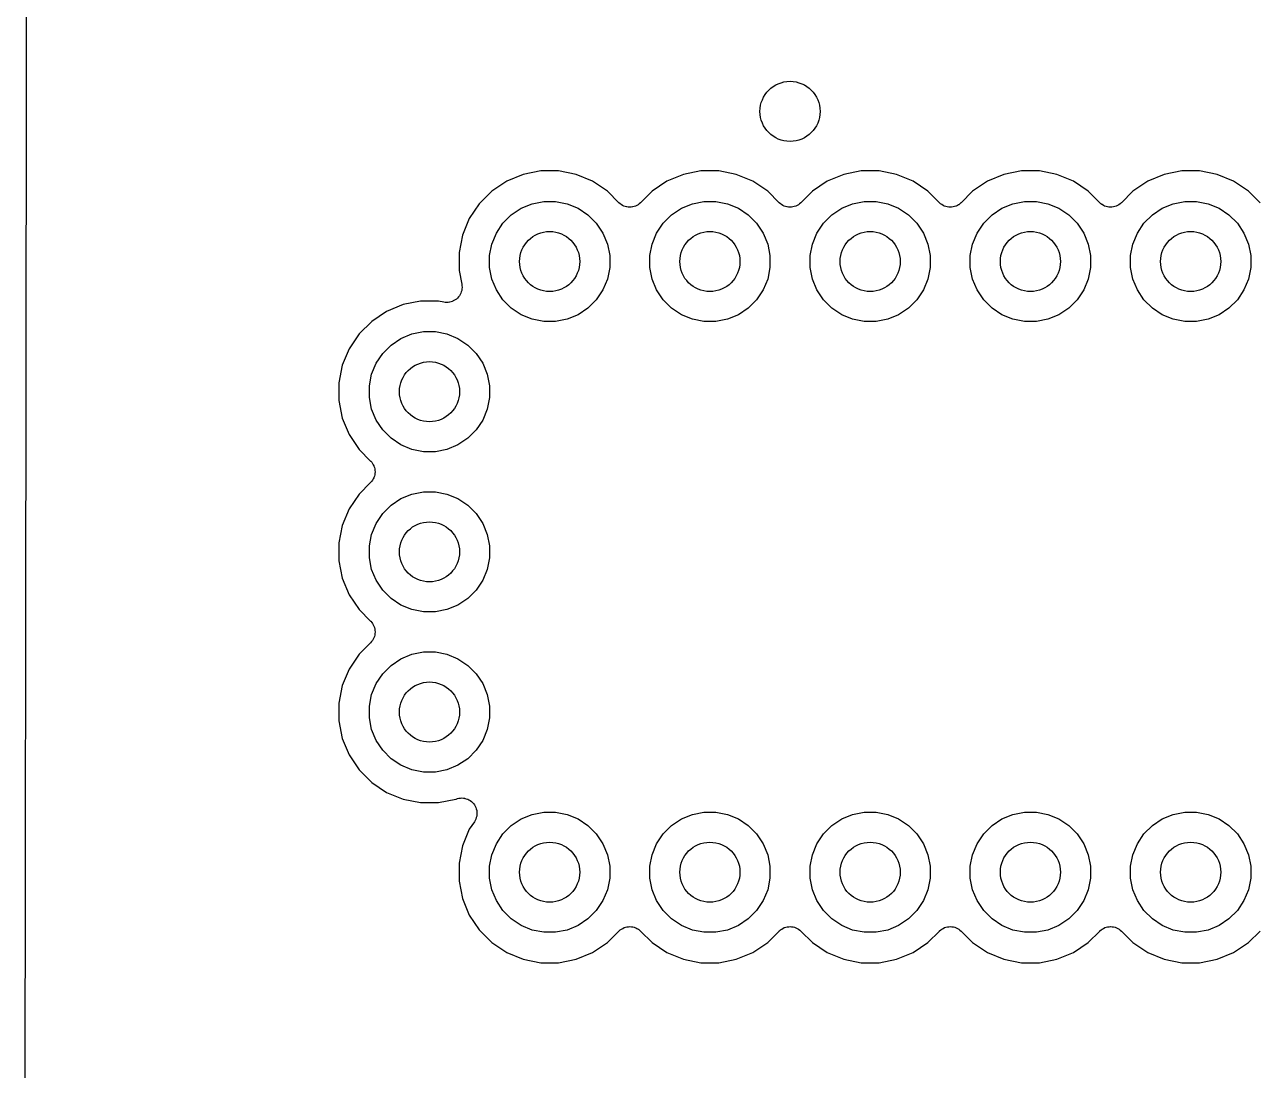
# Model space of a CAD drawing. Extents: x 0.48 to 2.43, y -7.79 to -4.85.
# Drawn here: x 0.4795 to 0.7214, y -6.0941 to -5.8884 of the extents above; entities that cross this region are included whole.
import ezdxf

# ---------------------------------------------------------------- set-up
doc = ezdxf.new("R2010")
doc.units = 0
doc.header["$MEASUREMENT"] = 0
doc.layers.add('BLACK', color=7, linetype='CONTINUOUS')

msp = doc.modelspace()

# ---------------------------------------------------------------- linework, layer by layer
at = {"layer": 'BLACK', "linetype": 'CONTINUOUS'}
for p, q in [((0.479853, -5.89716), (0.479896, -5.86409)), ((0.479771, -5.95858), (0.479853, -5.89716)), ((0.479853, -5.89716), (0.479853, -5.89716)), ((0.577482, -5.91791), (0.57424, -5.91926)), ((0.580923, -5.91723), (0.577482, -5.91791)), ((0.584431, -5.91723), (0.580923, -5.91723)), ((0.587872, -5.91791), (0.584431, -5.91723)), ((0.591114, -5.91926), (0.587872, -5.91791)), ((0.608978, -5.91791), (0.605736, -5.91926)), ((0.612419, -5.91723), (0.608978, -5.91791)), ((0.615927, -5.91723), (0.612419, -5.91723)), ((0.619368, -5.91791), (0.615927, -5.91723)), ((0.62261, -5.91926), (0.619368, -5.91791)), ((0.640474, -5.91791), (0.637232, -5.91926)), ((0.643915, -5.91723), (0.640474, -5.91791)), ((0.647424, -5.91723), (0.643915, -5.91723)), ((0.650864, -5.91791), (0.647424, -5.91723)), ((0.654106, -5.91926), (0.650864, -5.91791)), ((0.67197, -5.91791), (0.668729, -5.91926)), ((0.675411, -5.91723), (0.67197, -5.91791)), ((0.67892, -5.91723), (0.675411, -5.91723)), ((0.682361, -5.91791), (0.67892, -5.91723)), ((0.685602, -5.91926), (0.682361, -5.91791)), ((0.703466, -5.91791), (0.700225, -5.91926)), ((0.706907, -5.91723), (0.703466, -5.91791)), ((0.710416, -5.91723), (0.706907, -5.91723)), ((0.713857, -5.91791), (0.710416, -5.91723)), ((0.717098, -5.91926), (0.713857, -5.91791)), ((0.571323, -5.9212), (0.568842, -5.92369)), ((0.57424, -5.91926), (0.571323, -5.9212)), ((0.594031, -5.9212), (0.591114, -5.91926)), ((0.596304, -5.92348), (0.594031, -5.9212)), ((0.602819, -5.9212), (0.600547, -5.92348)), ((0.605736, -5.91926), (0.602819, -5.9212)), ((0.625527, -5.9212), (0.62261, -5.91926)), ((0.6278, -5.92348), (0.625527, -5.9212)), ((0.634315, -5.9212), (0.632043, -5.92348)), ((0.637232, -5.91926), (0.634315, -5.9212)), ((0.657023, -5.9212), (0.654106, -5.91926)), ((0.659296, -5.92348), (0.657023, -5.9212)), ((0.665811, -5.9212), (0.663539, -5.92348)), ((0.668729, -5.91926), (0.665811, -5.9212)), ((0.688519, -5.9212), (0.685602, -5.91926)), ((0.690792, -5.92348), (0.688519, -5.9212)), ((0.697308, -5.9212), (0.695035, -5.92348)), ((0.700225, -5.91926), (0.697308, -5.9212)), ((0.720015, -5.9212), (0.717098, -5.91926)), ((0.722288, -5.92348), (0.720015, -5.9212)), ((0.568842, -5.92369), (0.566893, -5.9266)), ((0.577083, -5.92457), (0.579232, -5.92368)), ((0.579232, -5.92368), (0.581514, -5.92323)), ((0.581514, -5.92323), (0.58384, -5.92323)), ((0.58384, -5.92323), (0.586122, -5.92368)), ((0.586122, -5.92368), (0.588272, -5.92457)), ((0.596524, -5.92366), (0.596304, -5.92348)), ((0.596739, -5.92384), (0.596524, -5.92366)), ((0.596748, -5.92384), (0.596739, -5.92384)), ((0.596756, -5.92385), (0.596748, -5.92384)), ((0.59701, -5.92399), (0.596756, -5.92385)), ((0.600077, -5.92386), (0.600067, -5.92387)), ((0.600296, -5.92368), (0.600077, -5.92386)), ((0.600517, -5.92351), (0.600296, -5.92368)), ((0.600531, -5.92349), (0.600517, -5.92351)), ((0.600532, -5.92349), (0.600531, -5.92349)), ((0.600547, -5.92348), (0.600532, -5.92349)), ((0.600532, -5.92349), (0.600532, -5.92349)), ((0.608579, -5.92457), (0.610728, -5.92368)), ((0.610728, -5.92368), (0.61301, -5.92323)), ((0.61301, -5.92323), (0.615336, -5.92323)), ((0.615336, -5.92323), (0.617618, -5.92368)), ((0.617618, -5.92368), (0.619768, -5.92457)), ((0.62802, -5.92366), (0.6278, -5.92348)), ((0.628235, -5.92384), (0.62802, -5.92366)), ((0.628244, -5.92384), (0.628235, -5.92384)), ((0.628252, -5.92385), (0.628244, -5.92384)), ((0.628506, -5.92399), (0.628252, -5.92385)), ((0.631573, -5.92386), (0.631563, -5.92387)), ((0.631792, -5.92368), (0.631573, -5.92386)), ((0.632013, -5.92351), (0.631792, -5.92368)), ((0.632027, -5.92349), (0.632013, -5.92351)), ((0.632028, -5.92349), (0.632027, -5.92349)), ((0.632043, -5.92348), (0.632028, -5.92349)), ((0.632028, -5.92349), (0.632028, -5.92349)), ((0.640075, -5.92457), (0.642224, -5.92368)), ((0.642224, -5.92368), (0.644506, -5.92323)), ((0.644506, -5.92323), (0.646833, -5.92323)), ((0.646833, -5.92323), (0.649114, -5.92368)), ((0.649114, -5.92368), (0.651264, -5.92457)), ((0.659516, -5.92366), (0.659296, -5.92348)), ((0.659731, -5.92384), (0.659516, -5.92366)), ((0.65974, -5.92384), (0.659731, -5.92384)), ((0.659748, -5.92385), (0.65974, -5.92384)), ((0.660002, -5.92399), (0.659748, -5.92385)), ((0.663069, -5.92386), (0.663059, -5.92387)), ((0.663288, -5.92368), (0.663069, -5.92386)), ((0.663509, -5.92351), (0.663288, -5.92368)), ((0.663523, -5.92349), (0.663509, -5.92351)), ((0.663524, -5.92349), (0.663523, -5.92349)), ((0.663539, -5.92348), (0.663524, -5.92349)), ((0.663524, -5.92349), (0.663524, -5.92349)), ((0.671571, -5.92457), (0.67372, -5.92368)), ((0.67372, -5.92368), (0.676002, -5.92323)), ((0.676002, -5.92323), (0.678329, -5.92323)), ((0.678329, -5.92323), (0.680611, -5.92368)), ((0.680611, -5.92368), (0.68276, -5.92457)), ((0.691012, -5.92366), (0.690792, -5.92348)), ((0.691227, -5.92384), (0.691012, -5.92366)), ((0.691236, -5.92384), (0.691227, -5.92384)), ((0.691245, -5.92385), (0.691236, -5.92384)), ((0.691498, -5.92399), (0.691245, -5.92385)), ((0.694565, -5.92386), (0.694556, -5.92387)), ((0.694784, -5.92368), (0.694565, -5.92386)), ((0.695005, -5.92351), (0.694784, -5.92368)), ((0.69502, -5.92349), (0.695005, -5.92351)), ((0.695035, -5.92348), (0.69502, -5.92349)), ((0.69502, -5.92349), (0.69502, -5.92349)), ((0.69502, -5.92349), (0.69502, -5.92349)), ((0.703067, -5.92457), (0.705216, -5.92368)), ((0.705216, -5.92368), (0.707498, -5.92323)), ((0.707498, -5.92323), (0.709825, -5.92323)), ((0.709825, -5.92323), (0.712107, -5.92368)), ((0.712107, -5.92368), (0.714256, -5.92457)), ((0.573503, -5.92751), (0.575148, -5.92587)), ((0.575148, -5.92587), (0.577083, -5.92457)), ((0.588272, -5.92457), (0.590206, -5.92587)), ((0.590206, -5.92587), (0.591851, -5.92751)), ((0.597253, -5.92412), (0.59701, -5.92399)), ((0.597263, -5.92412), (0.597253, -5.92412)), ((0.597272, -5.92413), (0.597263, -5.92412)), ((0.597548, -5.92421), (0.597272, -5.92413)), ((0.597812, -5.92429), (0.597548, -5.92421)), ((0.597822, -5.92429), (0.597812, -5.92429)), ((0.597832, -5.9243), (0.597822, -5.92429)), ((0.598114, -5.92433), (0.597832, -5.9243)), ((0.598394, -5.92436), (0.598114, -5.92433)), ((0.598404, -5.92436), (0.598394, -5.92436)), ((0.598415, -5.92436), (0.598404, -5.92436)), ((0.598693, -5.92433), (0.598415, -5.92436)), ((0.598977, -5.9243), (0.598693, -5.92433)), ((0.598987, -5.9243), (0.598977, -5.9243)), ((0.598998, -5.9243), (0.598987, -5.9243)), ((0.59927, -5.92422), (0.598998, -5.9243)), ((0.599539, -5.92414), (0.59927, -5.92422)), ((0.599548, -5.92414), (0.599539, -5.92414)), ((0.599559, -5.92413), (0.599548, -5.92414)), ((0.599811, -5.924), (0.599559, -5.92413)), ((0.600059, -5.92387), (0.599811, -5.924)), ((0.600067, -5.92387), (0.600059, -5.92387)), ((0.604999, -5.92751), (0.606644, -5.92587)), ((0.606644, -5.92587), (0.608579, -5.92457)), ((0.619768, -5.92457), (0.621702, -5.92587)), ((0.621702, -5.92587), (0.623347, -5.92751)), ((0.628749, -5.92412), (0.628506, -5.92399)), ((0.628759, -5.92412), (0.628749, -5.92412)), ((0.628768, -5.92413), (0.628759, -5.92412)), ((0.629044, -5.92421), (0.628768, -5.92413)), ((0.629308, -5.92429), (0.629044, -5.92421)), ((0.629318, -5.92429), (0.629308, -5.92429)), ((0.629328, -5.9243), (0.629318, -5.92429)), ((0.62961, -5.92433), (0.629328, -5.9243)), ((0.62989, -5.92436), (0.62961, -5.92433)), ((0.6299, -5.92436), (0.62989, -5.92436)), ((0.629911, -5.92436), (0.6299, -5.92436)), ((0.630189, -5.92433), (0.629911, -5.92436)), ((0.630473, -5.9243), (0.630189, -5.92433)), ((0.630483, -5.9243), (0.630473, -5.9243)), ((0.630494, -5.9243), (0.630483, -5.9243)), ((0.630766, -5.92422), (0.630494, -5.9243)), ((0.631035, -5.92414), (0.630766, -5.92422)), ((0.631044, -5.92414), (0.631035, -5.92414)), ((0.631055, -5.92413), (0.631044, -5.92414)), ((0.631307, -5.924), (0.631055, -5.92413)), ((0.631555, -5.92387), (0.631307, -5.924)), ((0.631563, -5.92387), (0.631555, -5.92387)), ((0.636495, -5.92751), (0.63814, -5.92587)), ((0.63814, -5.92587), (0.640075, -5.92457)), ((0.651264, -5.92457), (0.653198, -5.92587)), ((0.653198, -5.92587), (0.654844, -5.92751)), ((0.660245, -5.92412), (0.660002, -5.92399)), ((0.660255, -5.92412), (0.660245, -5.92412)), ((0.660264, -5.92413), (0.660255, -5.92412)), ((0.66054, -5.92421), (0.660264, -5.92413)), ((0.660804, -5.92429), (0.66054, -5.92421)), ((0.660814, -5.92429), (0.660804, -5.92429)), ((0.660824, -5.9243), (0.660814, -5.92429)), ((0.661106, -5.92433), (0.660824, -5.9243)), ((0.661386, -5.92436), (0.661106, -5.92433)), ((0.661397, -5.92436), (0.661386, -5.92436)), ((0.661407, -5.92436), (0.661397, -5.92436)), ((0.661685, -5.92433), (0.661407, -5.92436)), ((0.661969, -5.9243), (0.661685, -5.92433)), ((0.661979, -5.9243), (0.661969, -5.9243)), ((0.66199, -5.9243), (0.661979, -5.9243)), ((0.662262, -5.92422), (0.66199, -5.9243)), ((0.662531, -5.92414), (0.662262, -5.92422)), ((0.662541, -5.92414), (0.662531, -5.92414)), ((0.662551, -5.92413), (0.662541, -5.92414)), ((0.662803, -5.924), (0.662551, -5.92413)), ((0.663051, -5.92387), (0.662803, -5.924)), ((0.663059, -5.92387), (0.663051, -5.92387)), ((0.667991, -5.92751), (0.669636, -5.92587)), ((0.669636, -5.92587), (0.671571, -5.92457)), ((0.68276, -5.92457), (0.684694, -5.92587)), ((0.684694, -5.92587), (0.68634, -5.92751)), ((0.691741, -5.92412), (0.691498, -5.92399)), ((0.691751, -5.92412), (0.691741, -5.92412)), ((0.691761, -5.92413), (0.691751, -5.92412)), ((0.692036, -5.92421), (0.691761, -5.92413)), ((0.6923, -5.92429), (0.692036, -5.92421)), ((0.69231, -5.92429), (0.6923, -5.92429)), ((0.69232, -5.9243), (0.69231, -5.92429)), ((0.692602, -5.92433), (0.69232, -5.9243)), ((0.692882, -5.92436), (0.692602, -5.92433)), ((0.692893, -5.92436), (0.692882, -5.92436)), ((0.692903, -5.92436), (0.692893, -5.92436)), ((0.693181, -5.92433), (0.692903, -5.92436)), ((0.693465, -5.9243), (0.693181, -5.92433)), ((0.693475, -5.9243), (0.693465, -5.9243)), ((0.693486, -5.9243), (0.693475, -5.9243)), ((0.693758, -5.92422), (0.693486, -5.9243)), ((0.694027, -5.92414), (0.693758, -5.92422)), ((0.694037, -5.92414), (0.694027, -5.92414)), ((0.694047, -5.92413), (0.694037, -5.92414)), ((0.6943, -5.924), (0.694047, -5.92413)), ((0.694547, -5.92387), (0.6943, -5.924)), ((0.694556, -5.92387), (0.694547, -5.92387)), ((0.699487, -5.92751), (0.701132, -5.92587)), ((0.701132, -5.92587), (0.703067, -5.92457)), ((0.714256, -5.92457), (0.716191, -5.92587)), ((0.716191, -5.92587), (0.717836, -5.92751)), ((0.566893, -5.9266), (0.565551, -5.92984)), ((0.57221, -5.92944), (0.573503, -5.92751)), ((0.591851, -5.92751), (0.593144, -5.92944)), ((0.603706, -5.92944), (0.604999, -5.92751)), ((0.623347, -5.92751), (0.62464, -5.92944)), ((0.635202, -5.92944), (0.636495, -5.92751)), ((0.654844, -5.92751), (0.656136, -5.92944)), ((0.666699, -5.92944), (0.667991, -5.92751)), ((0.68634, -5.92751), (0.687632, -5.92944)), ((0.698195, -5.92944), (0.699487, -5.92751)), ((0.717836, -5.92751), (0.719128, -5.92944)), ((0.565551, -5.92984), (0.564866, -5.93329)), ((0.57132, -5.93159), (0.57221, -5.92944)), ((0.593144, -5.92944), (0.594034, -5.93159)), ((0.602816, -5.93159), (0.603706, -5.92944)), ((0.62464, -5.92944), (0.62553, -5.93159)), ((0.634312, -5.93159), (0.635202, -5.92944)), ((0.656136, -5.92944), (0.657026, -5.93159)), ((0.665808, -5.93159), (0.666699, -5.92944)), ((0.687632, -5.92944), (0.688523, -5.93159)), ((0.697304, -5.93159), (0.698195, -5.92944)), ((0.719128, -5.92944), (0.720019, -5.93159)), ((0.564866, -5.93329), (0.564866, -5.93679)), ((0.570866, -5.93388), (0.57132, -5.93159)), ((0.594034, -5.93159), (0.594488, -5.93388)), ((0.602362, -5.93388), (0.602816, -5.93159)), ((0.62553, -5.93159), (0.625984, -5.93388)), ((0.633858, -5.93388), (0.634312, -5.93159)), ((0.657026, -5.93159), (0.65748, -5.93388)), ((0.665354, -5.93388), (0.665808, -5.93159)), ((0.688523, -5.93159), (0.688976, -5.93388)), ((0.69685, -5.93388), (0.697304, -5.93159)), ((0.720019, -5.93159), (0.720472, -5.93388)), ((0.570866, -5.9362), (0.570866, -5.93388)), ((0.594488, -5.93388), (0.594488, -5.9362)), ((0.602362, -5.9362), (0.602362, -5.93388)), ((0.625984, -5.93388), (0.625984, -5.9362)), ((0.633858, -5.9362), (0.633858, -5.93388)), ((0.65748, -5.93388), (0.65748, -5.9362)), ((0.665354, -5.9362), (0.665354, -5.93388)), ((0.688976, -5.93388), (0.688976, -5.9362)), ((0.69685, -5.9362), (0.69685, -5.93388)), ((0.720472, -5.93388), (0.720472, -5.9362)), ((0.564866, -5.93679), (0.565405, -5.9395)), ((0.57132, -5.93848), (0.570866, -5.9362)), ((0.594488, -5.9362), (0.594034, -5.93848)), ((0.602816, -5.93848), (0.602362, -5.9362)), ((0.625984, -5.9362), (0.62553, -5.93848)), ((0.634312, -5.93848), (0.633858, -5.9362)), ((0.65748, -5.9362), (0.657026, -5.93848)), ((0.665808, -5.93848), (0.665354, -5.9362)), ((0.688976, -5.9362), (0.688523, -5.93848)), ((0.697304, -5.93848), (0.69685, -5.9362)), ((0.720472, -5.9362), (0.720019, -5.93848)), ((0.565398, -5.94071), (0.565314, -5.94097)), ((0.565399, -5.9407), (0.565398, -5.94071)), ((0.565401, -5.94069), (0.565399, -5.9407)), ((0.565431, -5.94041), (0.565401, -5.94069)), ((0.565405, -5.9395), (0.56541, -5.93953)), ((0.56541, -5.93953), (0.56541, -5.93953)), ((0.56541, -5.93953), (0.56541, -5.93953)), ((0.56541, -5.93953), (0.565413, -5.93954)), ((0.565413, -5.93954), (0.565437, -5.93983)), ((0.565463, -5.94013), (0.565431, -5.94041)), ((0.565437, -5.93983), (0.565463, -5.94011)), ((0.565463, -5.94011), (0.565462, -5.94012)), ((0.565462, -5.94012), (0.565463, -5.94013)), ((0.57221, -5.94063), (0.57132, -5.93848)), ((0.573503, -5.94257), (0.57221, -5.94063)), ((0.593144, -5.94063), (0.591851, -5.94257)), ((0.594034, -5.93848), (0.593144, -5.94063)), ((0.603706, -5.94063), (0.602816, -5.93848)), ((0.604999, -5.94257), (0.603706, -5.94063)), ((0.62464, -5.94063), (0.623347, -5.94257)), ((0.62553, -5.93848), (0.62464, -5.94063)), ((0.635202, -5.94063), (0.634312, -5.93848)), ((0.636495, -5.94257), (0.635202, -5.94063)), ((0.656136, -5.94063), (0.654844, -5.94257)), ((0.657026, -5.93848), (0.656136, -5.94063)), ((0.666699, -5.94063), (0.665808, -5.93848)), ((0.667991, -5.94257), (0.666699, -5.94063)), ((0.687632, -5.94063), (0.68634, -5.94257)), ((0.688523, -5.93848), (0.687632, -5.94063)), ((0.698195, -5.94063), (0.697304, -5.93848)), ((0.699487, -5.94257), (0.698195, -5.94063)), ((0.719128, -5.94063), (0.717836, -5.94257)), ((0.720019, -5.93848), (0.719128, -5.94063)), ((0.557301, -5.94282), (0.55386, -5.9435)), ((0.560809, -5.94282), (0.557301, -5.94282)), ((0.561878, -5.94303), (0.560809, -5.94282)), ((0.562159, -5.94306), (0.561878, -5.94303)), ((0.562444, -5.94309), (0.562159, -5.94306)), ((0.562452, -5.94309), (0.562444, -5.94309)), ((0.56246, -5.94309), (0.562452, -5.94309)), ((0.56274, -5.94306), (0.56246, -5.94309)), ((0.563028, -5.94304), (0.56274, -5.94306)), ((0.563035, -5.94303), (0.563028, -5.94304)), ((0.563043, -5.94303), (0.563035, -5.94303)), ((0.563314, -5.94295), (0.563043, -5.94303)), ((0.563589, -5.94287), (0.563314, -5.94295)), ((0.563596, -5.94287), (0.563589, -5.94287)), ((0.563604, -5.94286), (0.563596, -5.94287)), ((0.563856, -5.94273), (0.563604, -5.94286)), ((0.564108, -5.9426), (0.563856, -5.94273)), ((0.564114, -5.94259), (0.564108, -5.9426)), ((0.564121, -5.94259), (0.564114, -5.94259)), ((0.564344, -5.94241), (0.564121, -5.94259)), ((0.564564, -5.94223), (0.564344, -5.94241)), ((0.564569, -5.94222), (0.564564, -5.94223)), ((0.564575, -5.94222), (0.564569, -5.94222)), ((0.564759, -5.942), (0.564575, -5.94222)), ((0.56494, -5.94178), (0.564759, -5.942)), ((0.564943, -5.94177), (0.56494, -5.94178)), ((0.564949, -5.94177), (0.564943, -5.94177)), ((0.565086, -5.94152), (0.564949, -5.94177)), ((0.565221, -5.94127), (0.565086, -5.94152)), ((0.565224, -5.94126), (0.565221, -5.94127)), ((0.565227, -5.94125), (0.565224, -5.94126)), ((0.565314, -5.94097), (0.565227, -5.94125)), ((0.575148, -5.94421), (0.573503, -5.94257)), ((0.591851, -5.94257), (0.590206, -5.94421)), ((0.606644, -5.94421), (0.604999, -5.94257)), ((0.623347, -5.94257), (0.621702, -5.94421)), ((0.63814, -5.94421), (0.636495, -5.94257)), ((0.654844, -5.94257), (0.653198, -5.94421)), ((0.669636, -5.94421), (0.667991, -5.94257)), ((0.68634, -5.94257), (0.684694, -5.94421)), ((0.701132, -5.94421), (0.699487, -5.94257)), ((0.717836, -5.94257), (0.716191, -5.94421)), ((0.550618, -5.94485), (0.547701, -5.9468)), ((0.55386, -5.9435), (0.550618, -5.94485)), ((0.577083, -5.94551), (0.575148, -5.94421)), ((0.579232, -5.9464), (0.577083, -5.94551)), ((0.588272, -5.94551), (0.586122, -5.9464)), ((0.590206, -5.94421), (0.588272, -5.94551)), ((0.608579, -5.94551), (0.606644, -5.94421)), ((0.610728, -5.9464), (0.608579, -5.94551)), ((0.619768, -5.94551), (0.617618, -5.9464)), ((0.621702, -5.94421), (0.619768, -5.94551)), ((0.640075, -5.94551), (0.63814, -5.94421)), ((0.642224, -5.9464), (0.640075, -5.94551)), ((0.651264, -5.94551), (0.649114, -5.9464)), ((0.653198, -5.94421), (0.651264, -5.94551)), ((0.671571, -5.94551), (0.669636, -5.94421)), ((0.67372, -5.9464), (0.671571, -5.94551)), ((0.68276, -5.94551), (0.680611, -5.9464)), ((0.684694, -5.94421), (0.68276, -5.94551)), ((0.703067, -5.94551), (0.701132, -5.94421)), ((0.705216, -5.9464), (0.703067, -5.94551)), ((0.714256, -5.94551), (0.712107, -5.9464)), ((0.716191, -5.94421), (0.714256, -5.94551)), ((0.547701, -5.9468), (0.54522, -5.94928)), ((0.581514, -5.94685), (0.579232, -5.9464)), ((0.58384, -5.94685), (0.581514, -5.94685)), ((0.586122, -5.9464), (0.58384, -5.94685)), ((0.61301, -5.94685), (0.610728, -5.9464)), ((0.615336, -5.94685), (0.61301, -5.94685)), ((0.617618, -5.9464), (0.615336, -5.94685)), ((0.644506, -5.94685), (0.642224, -5.9464)), ((0.646833, -5.94685), (0.644506, -5.94685)), ((0.649114, -5.9464), (0.646833, -5.94685)), ((0.676002, -5.94685), (0.67372, -5.9464)), ((0.678329, -5.94685), (0.676002, -5.94685)), ((0.680611, -5.9464), (0.678329, -5.94685)), ((0.707498, -5.94685), (0.705216, -5.9464)), ((0.709825, -5.94685), (0.707498, -5.94685)), ((0.712107, -5.9464), (0.709825, -5.94685)), ((0.54522, -5.94928), (0.543271, -5.95219)), ((0.551526, -5.95146), (0.553461, -5.95016)), ((0.553461, -5.95016), (0.55561, -5.94927)), ((0.55561, -5.94927), (0.557892, -5.94882)), ((0.557892, -5.94882), (0.560218, -5.94882)), ((0.560218, -5.94882), (0.5625, -5.94927)), ((0.5625, -5.94927), (0.56465, -5.95016)), ((0.56465, -5.95016), (0.566584, -5.95146)), ((0.543271, -5.95219), (0.541929, -5.95543)), ((0.549881, -5.9531), (0.551526, -5.95146)), ((0.566584, -5.95146), (0.568229, -5.9531)), ((0.547698, -5.95718), (0.548588, -5.95504)), ((0.548588, -5.95504), (0.549881, -5.9531)), ((0.568229, -5.9531), (0.569522, -5.95504)), ((0.569522, -5.95504), (0.570412, -5.95718)), ((0.541929, -5.95543), (0.541244, -5.95888)), ((0.547244, -5.95947), (0.547698, -5.95718)), ((0.570412, -5.95718), (0.570866, -5.95947)), ((0.479491, -6.17079), (0.479771, -5.95858)), ((0.541244, -5.95888), (0.541244, -5.96238)), ((0.547244, -5.96179), (0.547244, -5.95947)), ((0.570866, -5.95947), (0.570866, -5.96179)), ((0.541244, -5.96238), (0.541929, -5.96583)), ((0.547698, -5.96408), (0.547244, -5.96179)), ((0.570866, -5.96179), (0.570412, -5.96408)), ((0.548588, -5.96622), (0.547698, -5.96408)), ((0.570412, -5.96408), (0.569522, -5.96622)), ((0.541929, -5.96583), (0.543271, -5.96907)), ((0.549881, -5.96816), (0.548588, -5.96622)), ((0.569522, -5.96622), (0.568229, -5.96816)), ((0.543271, -5.96907), (0.54522, -5.97198)), ((0.551526, -5.9698), (0.549881, -5.96816)), ((0.553461, -5.9711), (0.551526, -5.9698)), ((0.566584, -5.9698), (0.56465, -5.9711)), ((0.568229, -5.96816), (0.566584, -5.9698)), ((0.54522, -5.97198), (0.547493, -5.97426)), ((0.55561, -5.97199), (0.553461, -5.9711)), ((0.557892, -5.97244), (0.55561, -5.97199)), ((0.5625, -5.97199), (0.560218, -5.97244)), ((0.56465, -5.9711), (0.5625, -5.97199)), ((0.547493, -5.97426), (0.547508, -5.97427)), ((0.547508, -5.97427), (0.547508, -5.97427)), ((0.547508, -5.97427), (0.547508, -5.97427)), ((0.547508, -5.97427), (0.547523, -5.97429)), ((0.547523, -5.97429), (0.547699, -5.97451)), ((0.547699, -5.97451), (0.547876, -5.97473)), ((0.560218, -5.97244), (0.557892, -5.97244)), ((0.547876, -5.97473), (0.547881, -5.97474)), ((0.547881, -5.97474), (0.547888, -5.97474)), ((0.547888, -5.97474), (0.548016, -5.97499)), ((0.548016, -5.97499), (0.54815, -5.97524)), ((0.54815, -5.97524), (0.548153, -5.97525)), ((0.548153, -5.97525), (0.548157, -5.97526)), ((0.548157, -5.97526), (0.548235, -5.97553)), ((0.548308, -5.97699), (0.548225, -5.97726)), ((0.548235, -5.97553), (0.548317, -5.97581)), ((0.54831, -5.97698), (0.548308, -5.97699)), ((0.548313, -5.97697), (0.54831, -5.97698)), ((0.548341, -5.97669), (0.548313, -5.97697)), ((0.548317, -5.97581), (0.548318, -5.97582)), ((0.548318, -5.97582), (0.548321, -5.97583)), ((0.548321, -5.97583), (0.548346, -5.97611)), ((0.548372, -5.97641), (0.548341, -5.97669)), ((0.548346, -5.97611), (0.548372, -5.97639)), ((0.548372, -5.97639), (0.548371, -5.9764)), ((0.548371, -5.9764), (0.548372, -5.97641)), ((0.547493, -5.9785), (0.54522, -5.98077)), ((0.547674, -5.97828), (0.547493, -5.9785)), ((0.547853, -5.97806), (0.547674, -5.97828)), ((0.547858, -5.97806), (0.547853, -5.97806)), ((0.547865, -5.97805), (0.547858, -5.97806)), ((0.548, -5.97779), (0.547865, -5.97805)), ((0.548133, -5.97755), (0.548, -5.97779)), ((0.548136, -5.97754), (0.548133, -5.97755)), ((0.548142, -5.97753), (0.548136, -5.97754)), ((0.548225, -5.97726), (0.548142, -5.97753)), ((0.54522, -5.98077), (0.543271, -5.98369)), ((0.551526, -5.98295), (0.553461, -5.98166)), ((0.553461, -5.98166), (0.55561, -5.98077)), ((0.55561, -5.98077), (0.557892, -5.98031)), ((0.557892, -5.98031), (0.560218, -5.98031)), ((0.560218, -5.98031), (0.5625, -5.98077)), ((0.5625, -5.98077), (0.56465, -5.98166)), ((0.56465, -5.98166), (0.566584, -5.98295)), ((0.543271, -5.98369), (0.541929, -5.98693)), ((0.549881, -5.9846), (0.551526, -5.98295)), ((0.566584, -5.98295), (0.568229, -5.9846)), ((0.547698, -5.98868), (0.548588, -5.98653)), ((0.548588, -5.98653), (0.549881, -5.9846)), ((0.568229, -5.9846), (0.569522, -5.98653)), ((0.569522, -5.98653), (0.570412, -5.98868)), ((0.541929, -5.98693), (0.541244, -5.99037)), ((0.547244, -5.99096), (0.547698, -5.98868)), ((0.570412, -5.98868), (0.570866, -5.99096)), ((0.541244, -5.99037), (0.541244, -5.99388)), ((0.547244, -5.99329), (0.547244, -5.99096)), ((0.570866, -5.99096), (0.570866, -5.99329)), ((0.541244, -5.99388), (0.541929, -5.99732)), ((0.547698, -5.99557), (0.547244, -5.99329)), ((0.570866, -5.99329), (0.570412, -5.99557)), ((0.548588, -5.99772), (0.547698, -5.99557)), ((0.570412, -5.99557), (0.569522, -5.99772)), ((0.541929, -5.99732), (0.543271, -6.00056)), ((0.549881, -5.99966), (0.548588, -5.99772)), ((0.569522, -5.99772), (0.568229, -5.99966)), ((0.543271, -6.00056), (0.54522, -6.00348)), ((0.551526, -6.0013), (0.549881, -5.99966)), ((0.568229, -5.99966), (0.566584, -6.0013)), ((0.54522, -6.00348), (0.547493, -6.00575)), ((0.553461, -6.00259), (0.551526, -6.0013)), ((0.55561, -6.00348), (0.553461, -6.00259)), ((0.557892, -6.00394), (0.55561, -6.00348)), ((0.5625, -6.00348), (0.560218, -6.00394)), ((0.56465, -6.00259), (0.5625, -6.00348)), ((0.566584, -6.0013), (0.56465, -6.00259)), ((0.547493, -6.00575), (0.547508, -6.00577)), ((0.547508, -6.00577), (0.547508, -6.00577)), ((0.547508, -6.00577), (0.547508, -6.00577)), ((0.547508, -6.00577), (0.547523, -6.00578)), ((0.547523, -6.00578), (0.547699, -6.006)), ((0.547699, -6.006), (0.547876, -6.00622)), ((0.560218, -6.00394), (0.557892, -6.00394)), ((0.547876, -6.00622), (0.547881, -6.00623)), ((0.547881, -6.00623), (0.547888, -6.00624)), ((0.547888, -6.00624), (0.548016, -6.00649)), ((0.548016, -6.00649), (0.54815, -6.00674)), ((0.54815, -6.00674), (0.548153, -6.00675)), ((0.548153, -6.00675), (0.548157, -6.00676)), ((0.548157, -6.00676), (0.548235, -6.00703)), ((0.548308, -6.00849), (0.548226, -6.00875)), ((0.548235, -6.00703), (0.548317, -6.0073)), ((0.54831, -6.00848), (0.548308, -6.00849)), ((0.548313, -6.00847), (0.54831, -6.00848)), ((0.548342, -6.00818), (0.548313, -6.00847)), ((0.548317, -6.0073), (0.548318, -6.00731)), ((0.548318, -6.00731), (0.548321, -6.00732)), ((0.548321, -6.00732), (0.548346, -6.00761)), ((0.548372, -6.00791), (0.548342, -6.00818)), ((0.548346, -6.00761), (0.548372, -6.00788)), ((0.548372, -6.00788), (0.548371, -6.00789)), ((0.548371, -6.00789), (0.548372, -6.00791)), ((0.547493, -6.01), (0.54522, -6.01227)), ((0.547674, -6.00978), (0.547493, -6.01)), ((0.547853, -6.00956), (0.547674, -6.00978)), ((0.547858, -6.00955), (0.547853, -6.00956)), ((0.547865, -6.00954), (0.547858, -6.00955)), ((0.548, -6.00929), (0.547865, -6.00954)), ((0.548133, -6.00905), (0.548, -6.00929)), ((0.548136, -6.00904), (0.548133, -6.00905)), ((0.548142, -6.00903), (0.548136, -6.00904)), ((0.548226, -6.00875), (0.548142, -6.00903)), ((0.54522, -6.01227), (0.543271, -6.01519)), ((0.551526, -6.01445), (0.553461, -6.01316)), ((0.553461, -6.01316), (0.55561, -6.01226)), ((0.55561, -6.01226), (0.557892, -6.01181)), ((0.557892, -6.01181), (0.560218, -6.01181)), ((0.560218, -6.01181), (0.5625, -6.01226)), ((0.5625, -6.01226), (0.56465, -6.01316)), ((0.56465, -6.01316), (0.566584, -6.01445)), ((0.543271, -6.01519), (0.541929, -6.01843)), ((0.549881, -6.01609), (0.551526, -6.01445)), ((0.566584, -6.01445), (0.568229, -6.01609)), ((0.547698, -6.02018), (0.548588, -6.01803)), ((0.548588, -6.01803), (0.549881, -6.01609)), ((0.568229, -6.01609), (0.569522, -6.01803)), ((0.569522, -6.01803), (0.570412, -6.02018)), ((0.541929, -6.01843), (0.541244, -6.02187)), ((0.547244, -6.02246), (0.547698, -6.02018)), ((0.570412, -6.02018), (0.570866, -6.02246)), ((0.541244, -6.02187), (0.541244, -6.02538)), ((0.547244, -6.02479), (0.547244, -6.02246)), ((0.570866, -6.02246), (0.570866, -6.02479)), ((0.541244, -6.02538), (0.541929, -6.02882)), ((0.547698, -6.02707), (0.547244, -6.02479)), ((0.570866, -6.02479), (0.570412, -6.02707)), ((0.548588, -6.02922), (0.547698, -6.02707)), ((0.570412, -6.02707), (0.569522, -6.02922)), ((0.541929, -6.02882), (0.543271, -6.03206)), ((0.549881, -6.03115), (0.548588, -6.02922)), ((0.569522, -6.02922), (0.568229, -6.03115)), ((0.543271, -6.03206), (0.54522, -6.03498)), ((0.551526, -6.0328), (0.549881, -6.03115)), ((0.568229, -6.03115), (0.566584, -6.0328)), ((0.54522, -6.03498), (0.547701, -6.03746)), ((0.553461, -6.03409), (0.551526, -6.0328)), ((0.55561, -6.03498), (0.553461, -6.03409)), ((0.557892, -6.03543), (0.55561, -6.03498)), ((0.5625, -6.03498), (0.560218, -6.03543)), ((0.56465, -6.03409), (0.5625, -6.03498)), ((0.566584, -6.0328), (0.56465, -6.03409)), ((0.547701, -6.03746), (0.550618, -6.03941)), ((0.560218, -6.03543), (0.557892, -6.03543)), ((0.550618, -6.03941), (0.55386, -6.04075)), ((0.55386, -6.04075), (0.557301, -6.04143)), ((0.557301, -6.04143), (0.560809, -6.04143)), ((0.560809, -6.04143), (0.56425, -6.04075)), ((0.56425, -6.04075), (0.56428, -6.04074)), ((0.56428, -6.04074), (0.56428, -6.04074)), ((0.56428, -6.04074), (0.564281, -6.04074)), ((0.564281, -6.04074), (0.564288, -6.04073)), ((0.564288, -6.04073), (0.564573, -6.04065)), ((0.564573, -6.04065), (0.564843, -6.04057)), ((0.564843, -6.04057), (0.564846, -6.04057)), ((0.564846, -6.04057), (0.56485, -6.04057)), ((0.56485, -6.04057), (0.565142, -6.04055)), ((0.565142, -6.04055), (0.565426, -6.04052)), ((0.565426, -6.04052), (0.56543, -6.04052)), ((0.56543, -6.04052), (0.565434, -6.04052)), ((0.565434, -6.04052), (0.565721, -6.04055)), ((0.565721, -6.04055), (0.566008, -6.04058)), ((0.566008, -6.04058), (0.566012, -6.04058)), ((0.566012, -6.04058), (0.566016, -6.04059)), ((0.566016, -6.04059), (0.566291, -6.04067)), ((0.566291, -6.04067), (0.566567, -6.04076)), ((0.566567, -6.04076), (0.56657, -6.04076)), ((0.56657, -6.04076), (0.566574, -6.04076)), ((0.566574, -6.04076), (0.566822, -6.0409)), ((0.566822, -6.0409), (0.567081, -6.04104)), ((0.567081, -6.04104), (0.567084, -6.04104)), ((0.567084, -6.04104), (0.567087, -6.04104)), ((0.567087, -6.04104), (0.567302, -6.04122)), ((0.567302, -6.04122), (0.567531, -6.04141)), ((0.567531, -6.04141), (0.567534, -6.04142)), ((0.567534, -6.04142), (0.567537, -6.04142)), ((0.567537, -6.04142), (0.567711, -6.04163)), ((0.567711, -6.04163), (0.5679, -6.04187)), ((0.5679, -6.04187), (0.567902, -6.04187)), ((0.567902, -6.04187), (0.567904, -6.04187)), ((0.567904, -6.04187), (0.568029, -6.04211)), ((0.568029, -6.04211), (0.568174, -6.04238)), ((0.568174, -6.04238), (0.568175, -6.04239)), ((0.568165, -6.04468), (0.568033, -6.04492)), ((0.568166, -6.04467), (0.568165, -6.04468)), ((0.568168, -6.04467), (0.568166, -6.04467)), ((0.568256, -6.04438), (0.568168, -6.04467)), ((0.568175, -6.04239), (0.568176, -6.04239)), ((0.568176, -6.04239), (0.568258, -6.04267)), ((0.568337, -6.04412), (0.568256, -6.04438)), ((0.568258, -6.04267), (0.568341, -6.04295)), ((0.568338, -6.04411), (0.568337, -6.04412)), ((0.568337, -6.04412), (0.568337, -6.04412)), ((0.568368, -6.04382), (0.568338, -6.04411)), ((0.568341, -6.04295), (0.568342, -6.04295)), ((0.568342, -6.04295), (0.568343, -6.04295)), ((0.568343, -6.04295), (0.568369, -6.04324)), ((0.568397, -6.04354), (0.568368, -6.04382)), ((0.568369, -6.04324), (0.568397, -6.04353)), ((0.568397, -6.04353), (0.568397, -6.04353)), ((0.568397, -6.04353), (0.568397, -6.04354)), ((0.575148, -6.04594), (0.577083, -6.04465)), ((0.577083, -6.04465), (0.579232, -6.04376)), ((0.579232, -6.04376), (0.581514, -6.04331)), ((0.581514, -6.04331), (0.58384, -6.04331)), ((0.58384, -6.04331), (0.586122, -6.04376)), ((0.586122, -6.04376), (0.588272, -6.04465)), ((0.588272, -6.04465), (0.590206, -6.04594)), ((0.606644, -6.04594), (0.608579, -6.04465)), ((0.608579, -6.04465), (0.610728, -6.04376)), ((0.610728, -6.04376), (0.61301, -6.04331)), ((0.61301, -6.04331), (0.615336, -6.04331)), ((0.615336, -6.04331), (0.617618, -6.04376)), ((0.617618, -6.04376), (0.619768, -6.04465)), ((0.619768, -6.04465), (0.621702, -6.04594)), ((0.63814, -6.04594), (0.640075, -6.04465)), ((0.640075, -6.04465), (0.642224, -6.04376)), ((0.642224, -6.04376), (0.644506, -6.04331)), ((0.644506, -6.04331), (0.646833, -6.04331)), ((0.646833, -6.04331), (0.649114, -6.04376)), ((0.649114, -6.04376), (0.651264, -6.04465)), ((0.651264, -6.04465), (0.653198, -6.04594)), ((0.669636, -6.04594), (0.671571, -6.04465)), ((0.671571, -6.04465), (0.67372, -6.04376)), ((0.67372, -6.04376), (0.676002, -6.04331)), ((0.676002, -6.04331), (0.678329, -6.04331)), ((0.678329, -6.04331), (0.680611, -6.04376)), ((0.680611, -6.04376), (0.68276, -6.04465)), ((0.68276, -6.04465), (0.684694, -6.04594)), ((0.701132, -6.04594), (0.703067, -6.04465)), ((0.703067, -6.04465), (0.705216, -6.04376)), ((0.705216, -6.04376), (0.707498, -6.04331)), ((0.707498, -6.04331), (0.709825, -6.04331)), ((0.709825, -6.04331), (0.712107, -6.04376)), ((0.712107, -6.04376), (0.714256, -6.04465)), ((0.714256, -6.04465), (0.716191, -6.04594)), ((0.566893, -6.04668), (0.565551, -6.04992)), ((0.567891, -6.04519), (0.566893, -6.04668)), ((0.568033, -6.04492), (0.567891, -6.04519)), ((0.573503, -6.04759), (0.575148, -6.04594)), ((0.590206, -6.04594), (0.591851, -6.04759)), ((0.604999, -6.04759), (0.606644, -6.04594)), ((0.621702, -6.04594), (0.623347, -6.04759)), ((0.636495, -6.04759), (0.63814, -6.04594)), ((0.653198, -6.04594), (0.654844, -6.04759)), ((0.667991, -6.04759), (0.669636, -6.04594)), ((0.684694, -6.04594), (0.68634, -6.04759)), ((0.699487, -6.04759), (0.701132, -6.04594)), ((0.716191, -6.04594), (0.717836, -6.04759)), ((0.57132, -6.05167), (0.57221, -6.04952)), ((0.57221, -6.04952), (0.573503, -6.04759)), ((0.591851, -6.04759), (0.593144, -6.04952)), ((0.593144, -6.04952), (0.594034, -6.05167)), ((0.602816, -6.05167), (0.603706, -6.04952)), ((0.603706, -6.04952), (0.604999, -6.04759)), ((0.623347, -6.04759), (0.62464, -6.04952)), ((0.62464, -6.04952), (0.62553, -6.05167)), ((0.634312, -6.05167), (0.635202, -6.04952)), ((0.635202, -6.04952), (0.636495, -6.04759)), ((0.654844, -6.04759), (0.656136, -6.04952)), ((0.656136, -6.04952), (0.657026, -6.05167)), ((0.665808, -6.05167), (0.666699, -6.04952)), ((0.666699, -6.04952), (0.667991, -6.04759)), ((0.68634, -6.04759), (0.687632, -6.04952)), ((0.687632, -6.04952), (0.688523, -6.05167)), ((0.697304, -6.05167), (0.698195, -6.04952)), ((0.698195, -6.04952), (0.699487, -6.04759)), ((0.717836, -6.04759), (0.719128, -6.04952)), ((0.719128, -6.04952), (0.720019, -6.05167)), ((0.565551, -6.04992), (0.564866, -6.05336)), ((0.570866, -6.05395), (0.57132, -6.05167)), ((0.594034, -6.05167), (0.594488, -6.05395)), ((0.602362, -6.05395), (0.602816, -6.05167)), ((0.62553, -6.05167), (0.625984, -6.05395)), ((0.633858, -6.05395), (0.634312, -6.05167)), ((0.657026, -6.05167), (0.65748, -6.05395)), ((0.665354, -6.05395), (0.665808, -6.05167)), ((0.688523, -6.05167), (0.688976, -6.05395)), ((0.69685, -6.05395), (0.697304, -6.05167)), ((0.720019, -6.05167), (0.720472, -6.05395)), ((0.564866, -6.05336), (0.564866, -6.05687)), ((0.570866, -6.05628), (0.570866, -6.05395)), ((0.594488, -6.05395), (0.594488, -6.05628)), ((0.602362, -6.05628), (0.602362, -6.05395)), ((0.625984, -6.05395), (0.625984, -6.05628)), ((0.633858, -6.05628), (0.633858, -6.05395)), ((0.65748, -6.05395), (0.65748, -6.05628)), ((0.665354, -6.05628), (0.665354, -6.05395)), ((0.688976, -6.05395), (0.688976, -6.05628)), ((0.69685, -6.05628), (0.69685, -6.05395)), ((0.720472, -6.05395), (0.720472, -6.05628)), ((0.564866, -6.05687), (0.565551, -6.06031)), ((0.57132, -6.05856), (0.570866, -6.05628)), ((0.594488, -6.05628), (0.594034, -6.05856)), ((0.602816, -6.05856), (0.602362, -6.05628)), ((0.625984, -6.05628), (0.62553, -6.05856)), ((0.634312, -6.05856), (0.633858, -6.05628)), ((0.65748, -6.05628), (0.657026, -6.05856)), ((0.665808, -6.05856), (0.665354, -6.05628)), ((0.688976, -6.05628), (0.688523, -6.05856)), ((0.697304, -6.05856), (0.69685, -6.05628)), ((0.720472, -6.05628), (0.720019, -6.05856)), ((0.57221, -6.06071), (0.57132, -6.05856)), ((0.594034, -6.05856), (0.593144, -6.06071)), ((0.603706, -6.06071), (0.602816, -6.05856)), ((0.62553, -6.05856), (0.62464, -6.06071)), ((0.635202, -6.06071), (0.634312, -6.05856)), ((0.657026, -6.05856), (0.656136, -6.06071)), ((0.666699, -6.06071), (0.665808, -6.05856)), ((0.688523, -6.05856), (0.687632, -6.06071)), ((0.698195, -6.06071), (0.697304, -6.05856)), ((0.720019, -6.05856), (0.719128, -6.06071)), ((0.565551, -6.06031), (0.566893, -6.06355)), ((0.573503, -6.06265), (0.57221, -6.06071)), ((0.593144, -6.06071), (0.591851, -6.06265)), ((0.604999, -6.06265), (0.603706, -6.06071)), ((0.62464, -6.06071), (0.623347, -6.06265)), ((0.636495, -6.06265), (0.635202, -6.06071)), ((0.656136, -6.06071), (0.654844, -6.06265)), ((0.667991, -6.06265), (0.666699, -6.06071)), ((0.687632, -6.06071), (0.68634, -6.06265)), ((0.699487, -6.06265), (0.698195, -6.06071)), ((0.719128, -6.06071), (0.717836, -6.06265)), ((0.566893, -6.06355), (0.568842, -6.06647)), ((0.575148, -6.06429), (0.573503, -6.06265)), ((0.591851, -6.06265), (0.590206, -6.06429)), ((0.606644, -6.06429), (0.604999, -6.06265)), ((0.623347, -6.06265), (0.621702, -6.06429)), ((0.63814, -6.06429), (0.636495, -6.06265)), ((0.654844, -6.06265), (0.653198, -6.06429)), ((0.669636, -6.06429), (0.667991, -6.06265)), ((0.68634, -6.06265), (0.684694, -6.06429)), ((0.701132, -6.06429), (0.699487, -6.06265)), ((0.717836, -6.06265), (0.716191, -6.06429)), ((0.568842, -6.06647), (0.571323, -6.06895)), ((0.577083, -6.06558), (0.575148, -6.06429)), ((0.579232, -6.06648), (0.577083, -6.06558)), ((0.581514, -6.06693), (0.579232, -6.06648)), ((0.586122, -6.06648), (0.58384, -6.06693)), ((0.588272, -6.06558), (0.586122, -6.06648)), ((0.590206, -6.06429), (0.588272, -6.06558)), ((0.596334, -6.06665), (0.596554, -6.06647)), ((0.596554, -6.06647), (0.596774, -6.0663)), ((0.596774, -6.0663), (0.596783, -6.06629)), ((0.596783, -6.06629), (0.596791, -6.06629)), ((0.596791, -6.06629), (0.597038, -6.06616)), ((0.597038, -6.06616), (0.597292, -6.06602)), ((0.597292, -6.06602), (0.597302, -6.06602)), ((0.597302, -6.06602), (0.597311, -6.06602)), ((0.597311, -6.06602), (0.59758, -6.06594)), ((0.59758, -6.06594), (0.597853, -6.06586)), ((0.597853, -6.06586), (0.597863, -6.06586)), ((0.597863, -6.06586), (0.597873, -6.06585)), ((0.597873, -6.06585), (0.598158, -6.06583)), ((0.598158, -6.06583), (0.598436, -6.0658)), ((0.598436, -6.0658), (0.598446, -6.0658)), ((0.598446, -6.0658), (0.598457, -6.0658)), ((0.598457, -6.0658), (0.598736, -6.06583)), ((0.598736, -6.06583), (0.599018, -6.06586)), ((0.599018, -6.06586), (0.599028, -6.06586)), ((0.599028, -6.06586), (0.599039, -6.06586)), ((0.599039, -6.06586), (0.599304, -6.06595)), ((0.599304, -6.06595), (0.599578, -6.06603)), ((0.599578, -6.06603), (0.599587, -6.06604)), ((0.599587, -6.06604), (0.599597, -6.06604)), ((0.599597, -6.06604), (0.599843, -6.06617)), ((0.599843, -6.06617), (0.600094, -6.06631)), ((0.600094, -6.06631), (0.600102, -6.06632)), ((0.600102, -6.06632), (0.600111, -6.06632)), ((0.600111, -6.06632), (0.600325, -6.0665)), ((0.600325, -6.0665), (0.600547, -6.06668)), ((0.608579, -6.06558), (0.606644, -6.06429)), ((0.610728, -6.06648), (0.608579, -6.06558)), ((0.61301, -6.06693), (0.610728, -6.06648)), ((0.617618, -6.06648), (0.615336, -6.06693)), ((0.619768, -6.06558), (0.617618, -6.06648)), ((0.621702, -6.06429), (0.619768, -6.06558)), ((0.62783, -6.06665), (0.62805, -6.06647)), ((0.62805, -6.06647), (0.62827, -6.0663)), ((0.62827, -6.0663), (0.628279, -6.06629)), ((0.628279, -6.06629), (0.628287, -6.06629)), ((0.628287, -6.06629), (0.628534, -6.06616)), ((0.628534, -6.06616), (0.628788, -6.06602)), ((0.628788, -6.06602), (0.628798, -6.06602)), ((0.628798, -6.06602), (0.628807, -6.06602)), ((0.628807, -6.06602), (0.629076, -6.06594)), ((0.629076, -6.06594), (0.629349, -6.06586)), ((0.629349, -6.06586), (0.629359, -6.06586)), ((0.629359, -6.06586), (0.629369, -6.06585)), ((0.629369, -6.06585), (0.629654, -6.06583)), ((0.629654, -6.06583), (0.629932, -6.0658)), ((0.629932, -6.0658), (0.629942, -6.0658)), ((0.629942, -6.0658), (0.629953, -6.0658)), ((0.629953, -6.0658), (0.630232, -6.06583)), ((0.630232, -6.06583), (0.630514, -6.06586)), ((0.630514, -6.06586), (0.630525, -6.06586)), ((0.630525, -6.06586), (0.630535, -6.06586)), ((0.630535, -6.06586), (0.6308, -6.06595)), ((0.6308, -6.06595), (0.631074, -6.06603)), ((0.631074, -6.06603), (0.631084, -6.06604)), ((0.631084, -6.06604), (0.631093, -6.06604)), ((0.631093, -6.06604), (0.631339, -6.06617)), ((0.631339, -6.06617), (0.63159, -6.06631)), ((0.63159, -6.06631), (0.631598, -6.06632)), ((0.631598, -6.06632), (0.631608, -6.06632)), ((0.631608, -6.06632), (0.631821, -6.0665)), ((0.631821, -6.0665), (0.632043, -6.06668)), ((0.640075, -6.06558), (0.63814, -6.06429)), ((0.642224, -6.06648), (0.640075, -6.06558)), ((0.644506, -6.06693), (0.642224, -6.06648)), ((0.649114, -6.06648), (0.646833, -6.06693)), ((0.651264, -6.06558), (0.649114, -6.06648)), ((0.653198, -6.06429), (0.651264, -6.06558)), ((0.659326, -6.06665), (0.659546, -6.06647)), ((0.659546, -6.06647), (0.659766, -6.0663)), ((0.659766, -6.0663), (0.659775, -6.06629)), ((0.659775, -6.06629), (0.659783, -6.06629)), ((0.659783, -6.06629), (0.66003, -6.06616)), ((0.66003, -6.06616), (0.660284, -6.06602)), ((0.660284, -6.06602), (0.660294, -6.06602)), ((0.660294, -6.06602), (0.660303, -6.06602)), ((0.660303, -6.06602), (0.660572, -6.06594)), ((0.660572, -6.06594), (0.660845, -6.06586)), ((0.660845, -6.06586), (0.660855, -6.06586)), ((0.660855, -6.06586), (0.660865, -6.06585)), ((0.660865, -6.06585), (0.66115, -6.06583)), ((0.66115, -6.06583), (0.661428, -6.0658)), ((0.661428, -6.0658), (0.661438, -6.0658)), ((0.661438, -6.0658), (0.661449, -6.0658)), ((0.661449, -6.0658), (0.661729, -6.06583)), ((0.661729, -6.06583), (0.66201, -6.06586)), ((0.66201, -6.06586), (0.662021, -6.06586)), ((0.662021, -6.06586), (0.662031, -6.06586)), ((0.662031, -6.06586), (0.662296, -6.06595)), ((0.662296, -6.06595), (0.66257, -6.06603)), ((0.66257, -6.06603), (0.66258, -6.06604)), ((0.66258, -6.06604), (0.66259, -6.06604)), ((0.66259, -6.06604), (0.662835, -6.06617)), ((0.662835, -6.06617), (0.663086, -6.06631)), ((0.663086, -6.06631), (0.663094, -6.06632)), ((0.663094, -6.06632), (0.663104, -6.06632)), ((0.663104, -6.06632), (0.663317, -6.0665)), ((0.663317, -6.0665), (0.663539, -6.06668)), ((0.671571, -6.06558), (0.669636, -6.06429)), ((0.67372, -6.06648), (0.671571, -6.06558)), ((0.676002, -6.06693), (0.67372, -6.06648)), ((0.680611, -6.06648), (0.678329, -6.06693)), ((0.68276, -6.06558), (0.680611, -6.06648)), ((0.684694, -6.06429), (0.68276, -6.06558)), ((0.690822, -6.06665), (0.691042, -6.06647)), ((0.691042, -6.06647), (0.691262, -6.0663)), ((0.691262, -6.0663), (0.691271, -6.06629)), ((0.691271, -6.06629), (0.691279, -6.06629)), ((0.691279, -6.06629), (0.691526, -6.06616)), ((0.691526, -6.06616), (0.69178, -6.06602)), ((0.69178, -6.06602), (0.69179, -6.06602)), ((0.69179, -6.06602), (0.691799, -6.06602)), ((0.691799, -6.06602), (0.692068, -6.06594)), ((0.692068, -6.06594), (0.692341, -6.06586)), ((0.692341, -6.06586), (0.692351, -6.06586)), ((0.692351, -6.06586), (0.692361, -6.06585)), ((0.692361, -6.06585), (0.692646, -6.06583)), ((0.692646, -6.06583), (0.692924, -6.0658)), ((0.692924, -6.0658), (0.692934, -6.0658)), ((0.692934, -6.0658), (0.692945, -6.0658)), ((0.692945, -6.0658), (0.693225, -6.06583)), ((0.693225, -6.06583), (0.693506, -6.06586)), ((0.693506, -6.06586), (0.693517, -6.06586)), ((0.693517, -6.06586), (0.693527, -6.06586)), ((0.693527, -6.06586), (0.693792, -6.06595)), ((0.693792, -6.06595), (0.694066, -6.06603)), ((0.694066, -6.06603), (0.694076, -6.06604)), ((0.694076, -6.06604), (0.694086, -6.06604)), ((0.694086, -6.06604), (0.694331, -6.06617)), ((0.694331, -6.06617), (0.694582, -6.06631)), ((0.694582, -6.06631), (0.69459, -6.06632)), ((0.69459, -6.06632), (0.6946, -6.06632)), ((0.6946, -6.06632), (0.694814, -6.0665)), ((0.694814, -6.0665), (0.695035, -6.06668)), ((0.703067, -6.06558), (0.701132, -6.06429)), ((0.705216, -6.06648), (0.703067, -6.06558)), ((0.707498, -6.06693), (0.705216, -6.06648)), ((0.712107, -6.06648), (0.709825, -6.06693)), ((0.714256, -6.06558), (0.712107, -6.06648)), ((0.716191, -6.06429), (0.714256, -6.06558)), ((0.571323, -6.06895), (0.57424, -6.0709)), ((0.58384, -6.06693), (0.581514, -6.06693)), ((0.591114, -6.0709), (0.594031, -6.06895)), ((0.594031, -6.06895), (0.596304, -6.06668)), ((0.596304, -6.06668), (0.596318, -6.06667)), ((0.596318, -6.06667), (0.596319, -6.06667)), ((0.596319, -6.06666), (0.596334, -6.06665)), ((0.596319, -6.06667), (0.596319, -6.06666)), ((0.600547, -6.06668), (0.602819, -6.06895)), ((0.602819, -6.06895), (0.605736, -6.0709)), ((0.615336, -6.06693), (0.61301, -6.06693)), ((0.62261, -6.0709), (0.625527, -6.06895)), ((0.625527, -6.06895), (0.6278, -6.06668)), ((0.6278, -6.06668), (0.627814, -6.06667)), ((0.627814, -6.06667), (0.627815, -6.06667)), ((0.627815, -6.06666), (0.62783, -6.06665)), ((0.627815, -6.06667), (0.627815, -6.06666)), ((0.632043, -6.06668), (0.634315, -6.06895)), ((0.634315, -6.06895), (0.637232, -6.0709)), ((0.646833, -6.06693), (0.644506, -6.06693)), ((0.654106, -6.0709), (0.657023, -6.06895)), ((0.657023, -6.06895), (0.659296, -6.06668)), ((0.659296, -6.06668), (0.659311, -6.06667)), ((0.659311, -6.06666), (0.659326, -6.06665)), ((0.659311, -6.06667), (0.659311, -6.06666)), ((0.659311, -6.06667), (0.659311, -6.06667)), ((0.663539, -6.06668), (0.665811, -6.06895)), ((0.665811, -6.06895), (0.668729, -6.0709)), ((0.678329, -6.06693), (0.676002, -6.06693)), ((0.685602, -6.0709), (0.688519, -6.06895)), ((0.688519, -6.06895), (0.690792, -6.06668)), ((0.690792, -6.06668), (0.690807, -6.06667)), ((0.690807, -6.06666), (0.690822, -6.06665)), ((0.690807, -6.06667), (0.690807, -6.06666)), ((0.690807, -6.06667), (0.690807, -6.06667)), ((0.695035, -6.06668), (0.697308, -6.06895)), ((0.697308, -6.06895), (0.700225, -6.0709)), ((0.709825, -6.06693), (0.707498, -6.06693)), ((0.717098, -6.0709), (0.720015, -6.06895)), ((0.720015, -6.06895), (0.722288, -6.06668)), ((0.57424, -6.0709), (0.577482, -6.07224)), ((0.587872, -6.07224), (0.591114, -6.0709)), ((0.605736, -6.0709), (0.608978, -6.07224)), ((0.619368, -6.07224), (0.62261, -6.0709)), ((0.637232, -6.0709), (0.640474, -6.07224)), ((0.650864, -6.07224), (0.654106, -6.0709)), ((0.668729, -6.0709), (0.67197, -6.07224)), ((0.682361, -6.07224), (0.685602, -6.0709)), ((0.700225, -6.0709), (0.703466, -6.07224)), ((0.713857, -6.07224), (0.717098, -6.0709)), ((0.577482, -6.07224), (0.580923, -6.07293)), ((0.580923, -6.07293), (0.584431, -6.07293)), ((0.584431, -6.07293), (0.587872, -6.07224)), ((0.608978, -6.07224), (0.612419, -6.07293)), ((0.612419, -6.07293), (0.615927, -6.07293)), ((0.615927, -6.07293), (0.619368, -6.07224)), ((0.640474, -6.07224), (0.643915, -6.07293)), ((0.643915, -6.07293), (0.647424, -6.07293)), ((0.647424, -6.07293), (0.650864, -6.07224)), ((0.67197, -6.07224), (0.675411, -6.07293)), ((0.675411, -6.07293), (0.67892, -6.07293)), ((0.67892, -6.07293), (0.682361, -6.07224)), ((0.703466, -6.07224), (0.706907, -6.07293)), ((0.706907, -6.07293), (0.710416, -6.07293)), ((0.710416, -6.07293), (0.713857, -6.07224))]:
    msp.add_line(p, q, dxfattribs=at)
at = {"layer": 'BLACK'}
for centre in [(0.629921, -5.90551), (0.582677, -5.93504), (0.614173, -5.93504), (0.645669, -5.93504), (0.677165, -5.93504), (0.708661, -5.93504), (0.559055, -5.96063), (0.559055, -5.99213), (0.559055, -6.02362), (0.582677, -6.05512), (0.614173, -6.05512), (0.645669, -6.05512), (0.677165, -6.05512), (0.708661, -6.05512)]:
    msp.add_circle(centre, 0.005906, dxfattribs=at)

doc.saveas('drawing.dxf')
